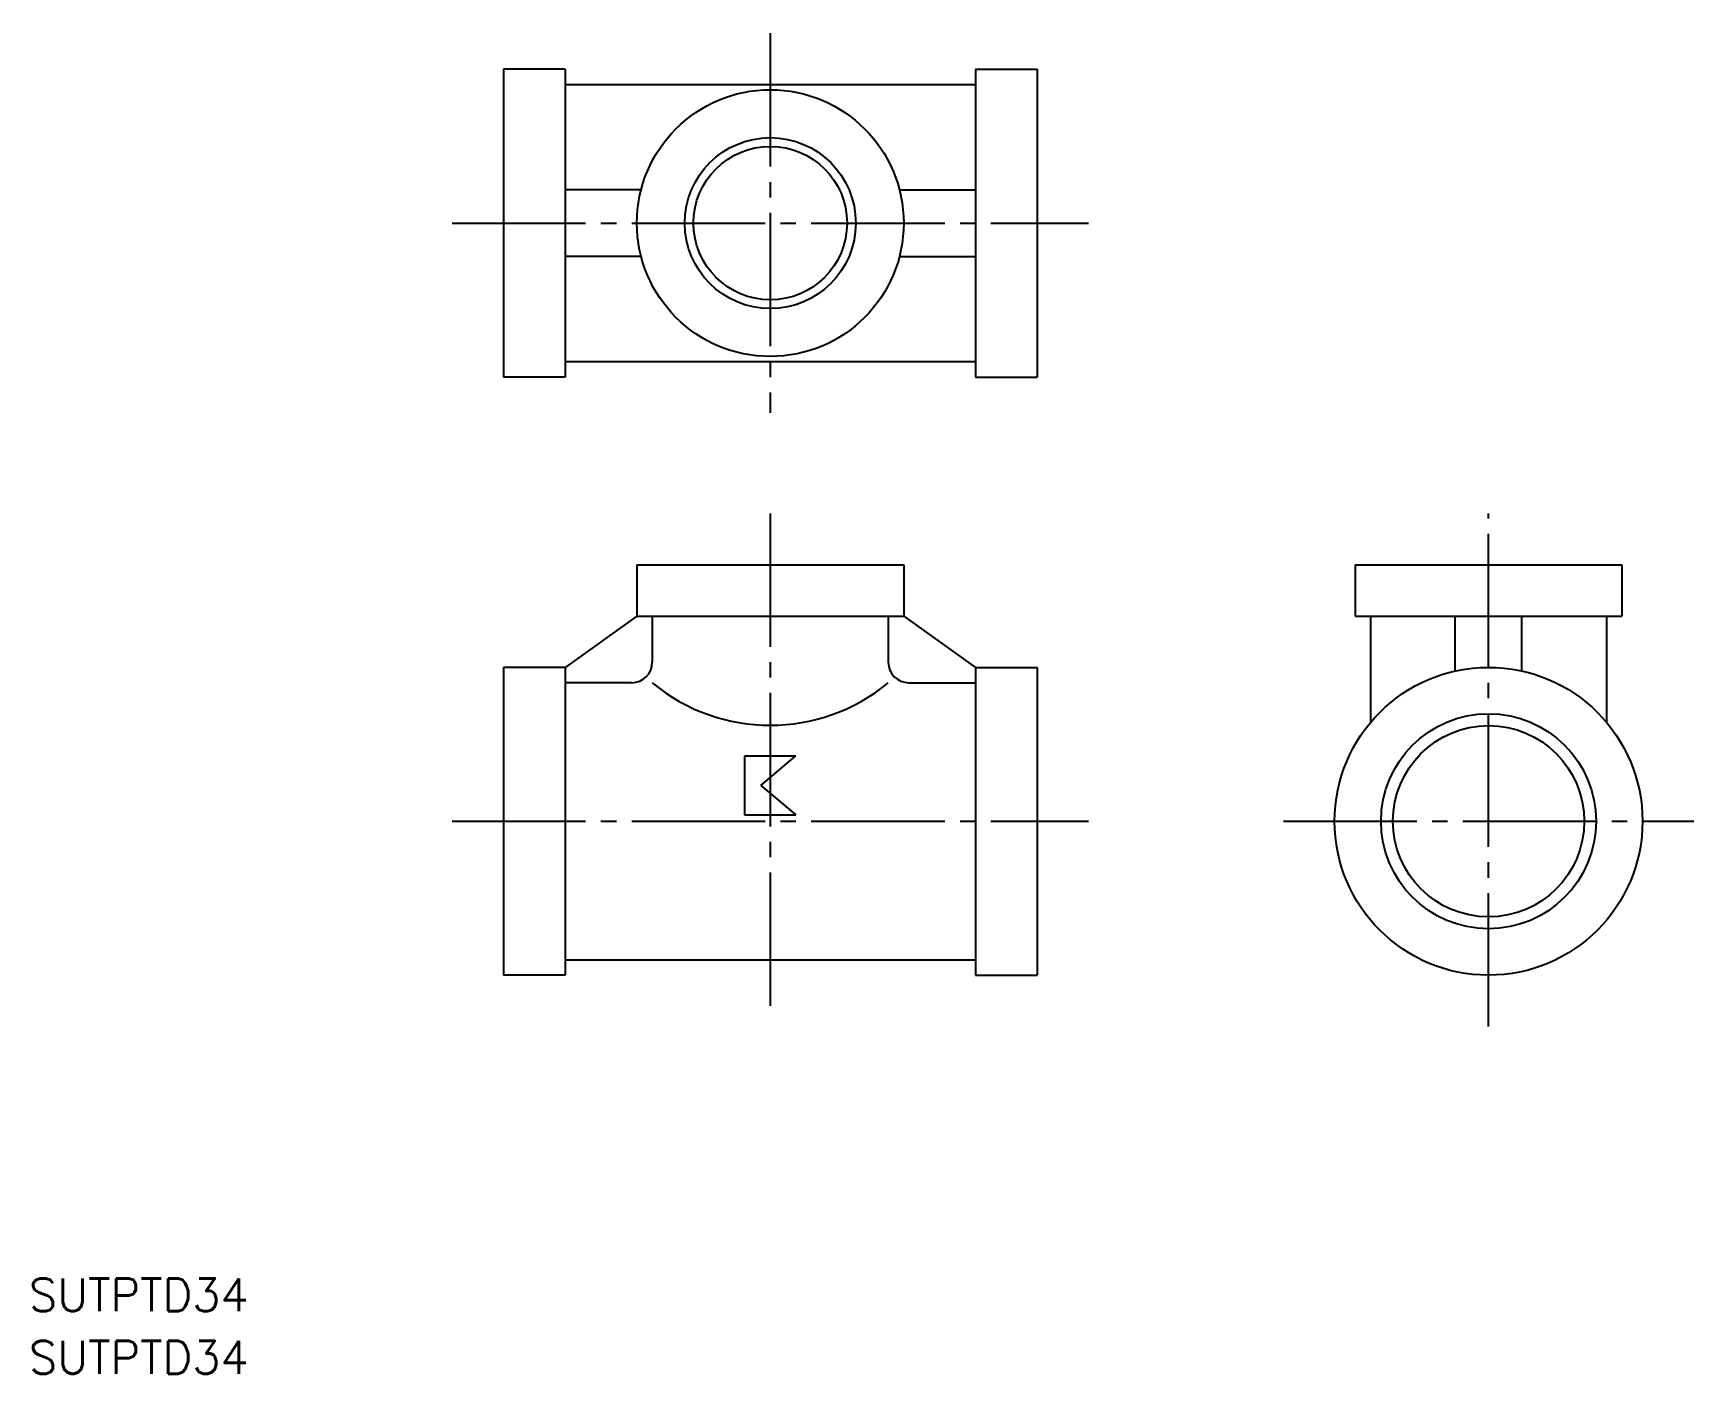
# Model space of a CAD drawing. Extents: x 47 to 209, y 151 to 282.
import ezdxf

# ---------------------------------------------------------------- set-up
doc = ezdxf.new("R2010")
doc.units = 0
doc.linetypes.add('CENTER', pattern=[17.5, 13, -1.5, 1.5, -1.5])
doc.layers.get('0').update_dxf_attribs({"linetype": 'CONTINUOUS'})
doc.layers.add('CENTER', color=1, linetype='CENTER')
doc.styles.get("Standard").update_dxf_attribs({"font": 'txt.shx', "bigfont": '@extfont2.shx'})

msp = doc.modelspace()

# ---------------------------------------------------------------- linework, layer by layer
at = {"color": 7, "linetype": 'CONTINUOUS'}
for p, q in [((92.97, 278.02), (92.97, 248.02)), ((98.97, 278.02), (92.97, 278.02)), ((98.97, 278.02), (98.97, 248.02)), ((138.97, 278.02), (138.97, 248.02)), ((138.97, 278.02), (144.97, 278.02)), ((144.97, 278.02), (144.97, 248.02)), ((98.97, 276.52), (138.97, 276.52)), ((106.38, 266.27), (98.97, 266.27)), ((131.56, 266.27), (138.97, 266.27)), ((106.38, 259.77), (98.97, 259.77)), ((131.56, 259.77), (138.97, 259.77)), ((98.97, 249.52), (138.97, 249.52)), ((98.97, 248.02), (92.97, 248.02)), ((138.97, 248.02), (144.97, 248.02)), ((105.97, 229.73), (131.97, 229.73)), ((105.97, 229.73), (105.97, 224.73)), ((131.97, 229.73), (131.97, 224.73)), ((175.97, 229.73), (201.97, 229.73)), ((175.97, 229.73), (175.97, 224.73)), ((201.97, 229.73), (201.97, 224.73)), ((105.97, 224.73), (98.97, 219.73)), ((105.97, 224.73), (131.97, 224.73)), ((107.47, 224.73), (107.47, 220.23)), ((130.47, 224.73), (130.47, 220.23)), ((131.97, 224.73), (138.97, 219.73)), ((175.97, 224.73), (201.97, 224.73)), ((177.47, 224.73), (177.47, 214.36)), ((185.72, 219.38), (185.72, 224.73)), ((192.22, 219.38), (192.22, 224.73)), ((200.47, 224.73), (200.47, 214.36)), ((92.97, 219.73), (92.97, 189.73)), ((98.97, 219.73), (92.97, 219.73)), ((98.97, 219.73), (98.97, 189.73)), ((138.97, 219.73), (138.97, 189.73)), ((138.97, 219.73), (144.97, 219.73)), ((144.97, 219.73), (144.97, 189.73)), ((105.47, 218.23), (98.97, 218.23)), ((132.47, 218.23), (138.97, 218.23)), ((116.47, 211.11), (121.47, 211.11)), ((116.47, 211.11), (116.47, 205.36)), ((118.04, 208.23), (121.47, 211.11)), ((118.04, 208.23), (121.47, 205.36)), ((116.47, 205.36), (121.47, 205.36)), ((98.97, 191.23), (138.97, 191.23)), ((98.97, 189.73), (92.97, 189.73)), ((138.97, 189.73), (144.97, 189.73))]:
    msp.add_line(p, q, dxfattribs=at)
for centre, radius in [((118.97, 263.02), 13), ((118.97, 263.02), 8.33), ((118.97, 263.02), 7.48), ((188.97, 204.73), 15), ((188.97, 204.73), 10.48), ((188.97, 204.73), 9.32)]:
    msp.add_circle(centre, radius, dxfattribs=at)
for centre, radius, start, end in [((105.47, 220.23), 2, 270, 0), ((132.47, 220.23), 2, 180, 270), ((118.97, 232.08), 18, 230.291, 309.709)]:
    msp.add_arc(centre, radius, start, end, dxfattribs=at)
at = {"layer": 'CENTER', "color": 1, "linetype": 'CENTER'}
for p, q in [((118.97, 281.52), (118.97, 244.52)), ((87.97, 263.02), (149.97, 263.02)), ((118.97, 234.73), (118.97, 186.23)), ((188.97, 184.73), (188.97, 234.73)), ((87.97, 204.73), (149.97, 204.73)), ((168.97, 204.73), (208.97, 204.73))]:
    msp.add_line(p, q, dxfattribs=at)

# ---------------------------------------------------------------- texts
at = {"color": 7, "linetype": 'CONTINUOUS'}
for p in [(46.73, 156.98), (46.73, 150.89)]:
    msp.add_text('SUTPTD34', height=3.2, dxfattribs=at).set_placement(p)

doc.saveas('drawing.dxf')
